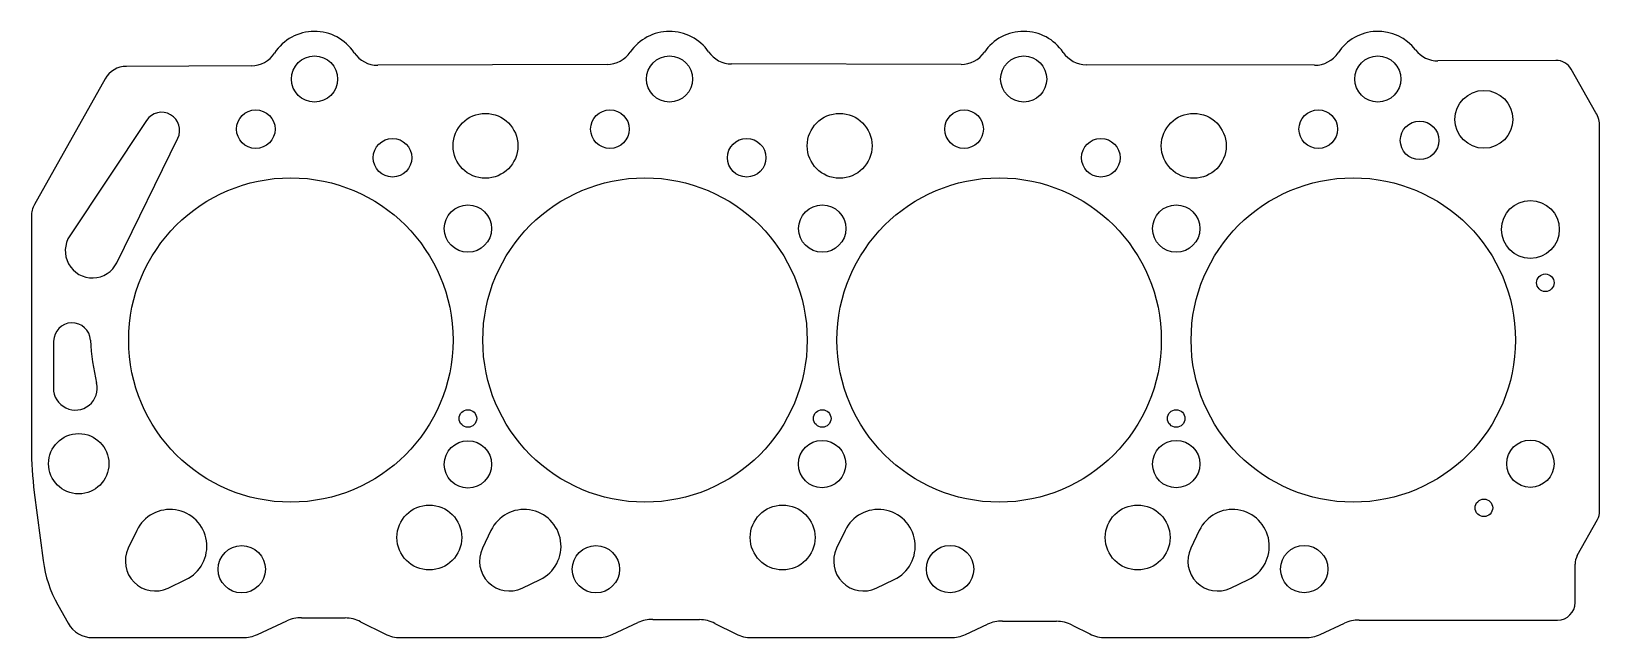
# Model space of a CAD drawing. Header units: millimetres. Extents: x 0 to 447, y 0 to 173.
import ezdxf

# ---------------------------------------------------------------- set-up
doc = ezdxf.new("R2010")
doc.units = ezdxf.units.MM

msp = doc.modelspace()

# ---------------------------------------------------------------- linework, layer by layer
at = {"color": 7, "linetype": 'Continuous', "lineweight": 25}
for p, q in [((62.68, 163.06), (27.09, 162.91)), ((164.22, 163.48), (98.79, 163.21)), ((265.15, 163.45), (199.7, 163.61)), ((365.98, 163.21), (300.87, 163.37)), ((434.8, 164.61), (401.13, 164.47)), ((446.21, 149.69), (439.17, 162.08)), ((21.02, 159.34), (0.9, 123.54)), ((32.84, 147.51), (10.97, 114.61)), ((447.25, 36.09), (447.25, 145.74)), ((24.38, 106.91), (41.75, 142.4)), ((0, 120.11), (0, 54.25)), ((6.36, 84.52), (6.29, 71.18)), ((0.83, 41.39), (3.35, 21.96)), ((440.88, 23.39), (446.62, 33.65)), ((30.07, 30.57), (27.64, 25.47)), ((131.07, 30.57), (128.64, 25.47)), ((232.07, 30.57), (229.64, 25.47)), ((333.07, 30.57), (330.64, 25.47)), ((440.25, 10.01), (440.25, 20.95)), ((38.97, 14.14), (44.07, 16.57)), ((139.97, 14.14), (145.07, 16.57)), ((240.97, 14.14), (246.07, 16.57)), ((341.97, 14.14), (347.07, 16.57)), ((7.54, 9.33), (10.48, 4.08)), ((64.46, 0.91), (72.81, 4.75)), ((77.03, 5.67), (89.46, 5.61)), ((93.91, 4.54), (100.84, 1.06)), ((177.23, 5.2), (190.51, 5.13)), ((276.92, 4.73), (292.36, 4.66)), ((378.63, 5.01), (435.25, 5.01)), ((17.46, 0), (60.28, 0)), ((105.32, 0), (161.5, 0)), ((165.67, 0.91), (173, 4.28)), ((194.95, 4.07), (200.94, 1.06)), ((205.43, 0), (262.21, 0)), ((266.39, 0.91), (272.7, 3.81)), ((296.8, 3.59), (301.83, 1.06)), ((306.32, 0), (363.35, 0)), ((367.53, 0.91), (374.46, 4.1))]:
    msp.add_line(p, q, dxfattribs=at)
for centre, radius in [((80.75, 159.3), 6.59), ((182, 159.3), 6.58), ((283, 159.3), 6.58), ((384, 159.3), 6.58), ((414.25, 147.8), 8.25), ((64, 145), 5.5), ((129.5, 140.25), 9.25), ((165, 145), 5.5), ((230.5, 140.25), 9.25), ((266, 145), 5.5), ((331.5, 140.25), 9.25), ((367, 145), 5.5), ((395.9, 141.8), 5.5), ((103, 136.85), 5.5), ((204, 136.85), 5.5), ((305, 136.85), 5.5), ((74, 84.87), 46.25), ((175, 84.87), 46.25), ((276, 84.87), 46.25), ((377, 84.87), 46.25), ((124.5, 116.65), 6.75), ((225.55, 116.65), 6.75), ((326.5, 116.65), 6.75), ((427.5, 116.4), 8.25), ((431.75, 101.2), 2.5), ((124.5, 62.5), 2.5), ((225.55, 62.5), 2.5), ((326.5, 62.5), 2.5), ((13.5, 49.6), 8.6), ((124.5, 49.4), 6.75), ((225.5, 49.5), 6.75), ((326.5, 49.5), 6.75), ((427.5, 49.6), 6.75), ((113.5, 28.55), 9.25), ((214.25, 28.55), 9.25), ((315.5, 28.55), 9.25), ((414.25, 37), 2.5), ((60, 19.5), 6.75), ((161, 19.5), 6.75), ((262, 19.55), 6.75), ((363, 19.55), 6.75)]:
    msp.add_circle(centre, radius, dxfattribs=at)
for centre, radius, start, end in [((80.75, 159.3), 13.59, 33.4869, 146.99), ((182, 159.3), 13.58, 34.7752, 145.6313), ((283, 159.3), 13.58, 34.0001, 145.7253), ((384, 159.3), 13.58, 37.5967, 146.504), ((62.65, 171.06), 8, 270.2384, 326.99), ((98.75, 171.21), 8, 213.4869, 270.2384), ((164.19, 171.48), 8, 270.2384, 325.6313), ((199.72, 171.61), 8, 214.7752, 269.8627), ((265.17, 171.45), 8, 269.8627, 325.7253), ((300.89, 171.37), 8, 214.0001, 269.8627), ((366, 171.21), 8, 269.8627, 326.504), ((401.1, 172.47), 8, 217.5967, 270.2384), ((27.12, 155.91), 7, 90.2384, 150.6669), ((434.82, 159.61), 5, 29.5942, 90.2384), ((37.13, 144.66), 5.15, 333.9146, 146.3854), ((439.25, 145.74), 8, 360, 29.5942), ((7, 120.11), 7, 150.6669, 180), ((17.42, 110.32), 7.75, 146.3854, 333.9146), ((11.61, 84.52), 5.25, 2.9885, 180), ((83.76, 88.29), 67, 182.9885, 193.533), ((12.54, 71.15), 6.25, 179.7234, 13.533), ((100, 54.25), 100, 180, 187.3863), ((39.55, 26.05), 10.5, 295.5288, 154.4712), ((140.55, 26.05), 10.5, 295.5288, 154.4712), ((241.55, 26.05), 10.5, 295.5288, 154.4712), ((342.55, 26.05), 10.5, 295.5288, 154.4712), ((442.25, 36.09), 5, 330.8178, 360), ((35.31, 21.81), 8.5, 154.4712, 295.5288), ((136.31, 21.81), 8.5, 154.4712, 295.5288), ((237.31, 21.81), 8.5, 154.4712, 295.5288), ((338.31, 21.81), 8.5, 154.4712, 295.5288), ((445.25, 20.95), 5, 150.8178, 180), ((38.06, 26.46), 35, 187.3863, 209.307), ((435.25, 10.01), 5, 270, 0), ((76.99, -4.33), 10, 89.7312, 114.6823), ((89.42, -4.39), 10, 63.3364, 89.7312), ((177.18, -4.8), 10, 89.7312, 114.6823), ((190.46, -4.87), 10, 63.3364, 89.7312), ((276.88, -5.27), 10, 89.7312, 114.6823), ((292.31, -5.34), 10, 63.3364, 89.7312), ((378.63, -4.99), 10, 90, 114.6823), ((17.46, 8), 8, 209.307, 270), ((60.28, 10), 10, 270, 294.6823), ((105.32, 10), 10, 243.3364, 270), ((161.5, 10), 10, 270, 294.6823), ((205.43, 10), 10, 243.3364, 270), ((262.21, 10), 10, 270, 294.6823), ((306.32, 10), 10, 243.3364, 270), ((363.35, 10), 10, 270, 294.6823)]:
    msp.add_arc(centre, radius, start, end, dxfattribs=at)

doc.saveas('drawing.dxf')
